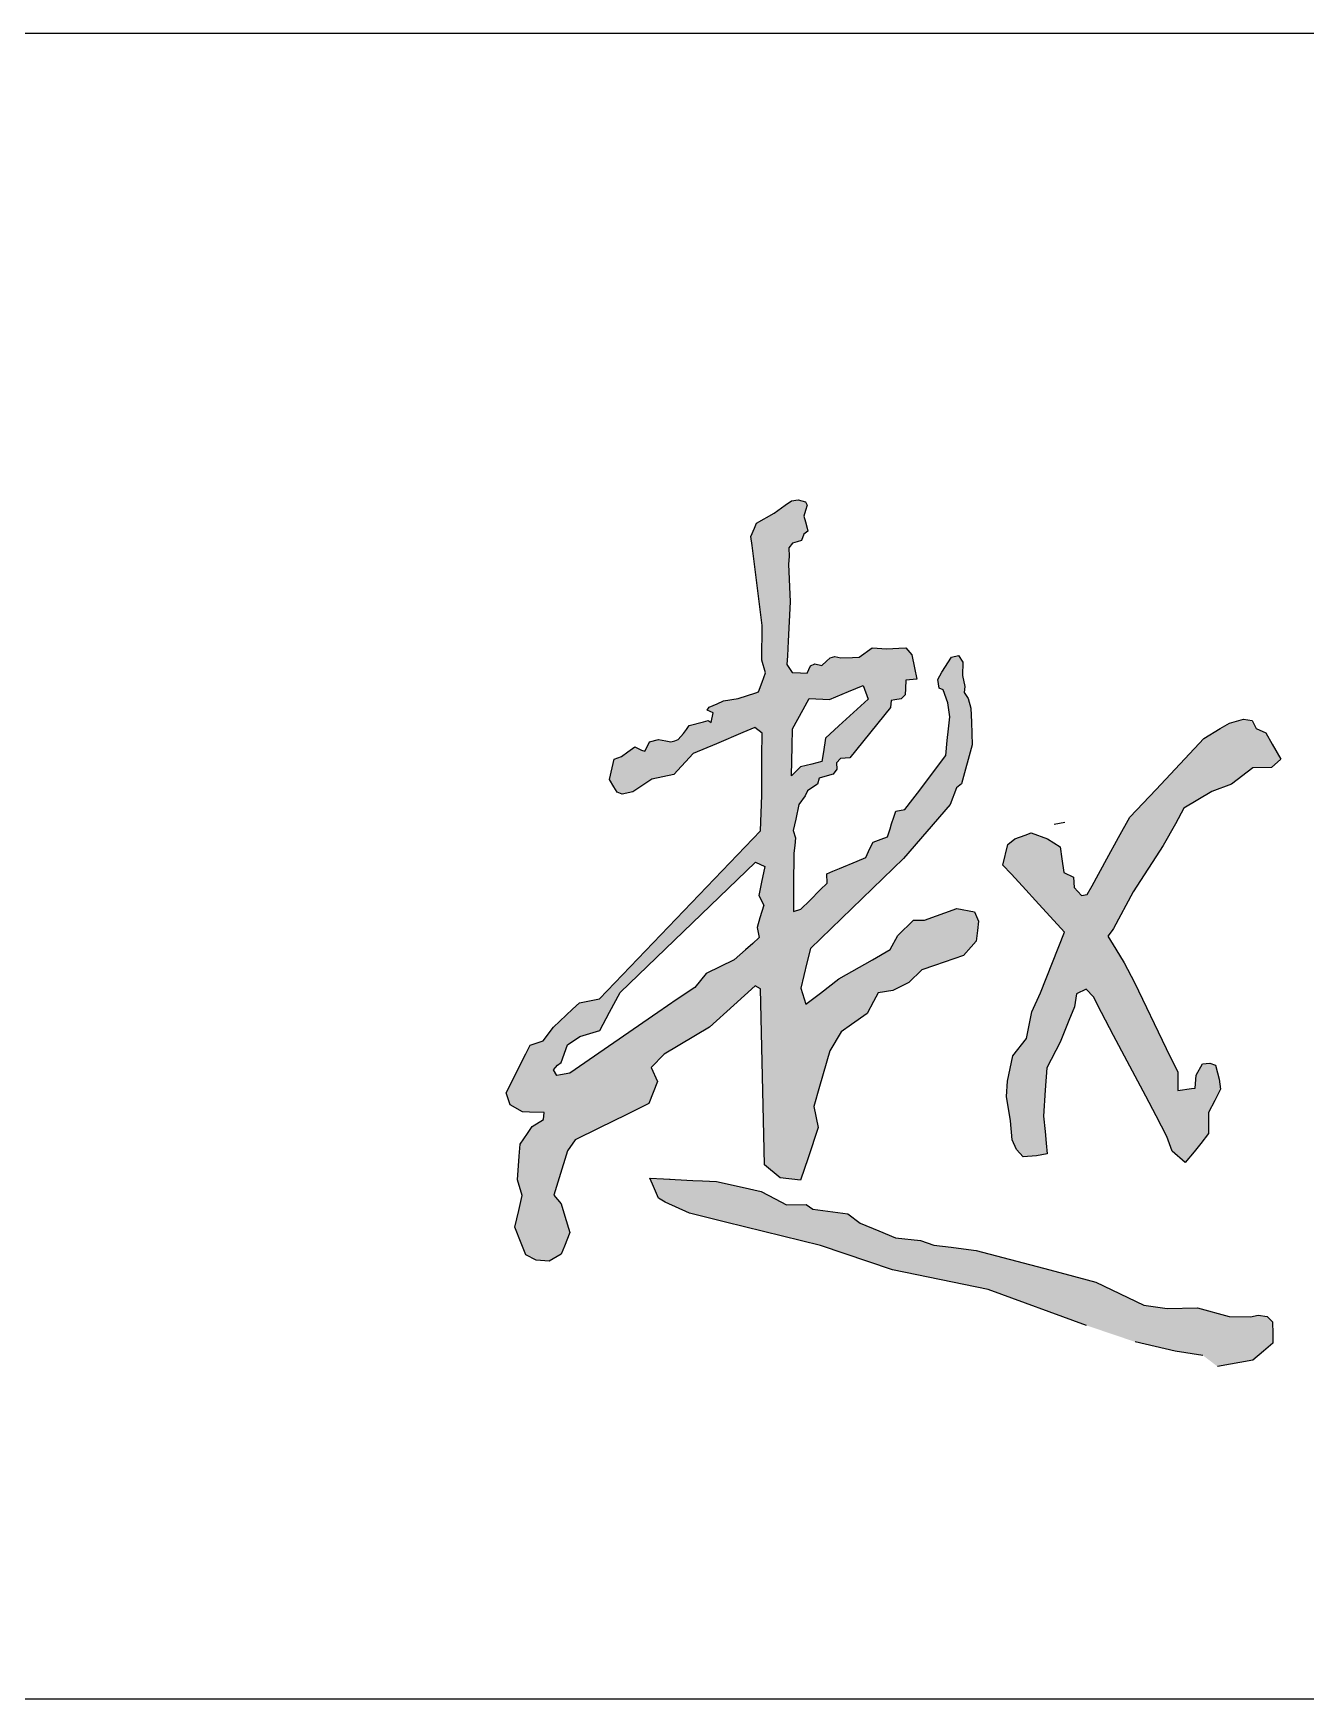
# Model space of a CAD drawing. Header units: inches. Extents: x -1293886 to -986005, y -15154 to 203628.
# Drawn here: x -1174938 to -1174327, y -2954 to -2154 of the extents above; entities that cross this region are included whole.
import ezdxf

# ---------------------------------------------------------------- set-up
doc = ezdxf.new("R2010")
doc.units = ezdxf.units.IN
doc.header["$LTSCALE"] = 100
doc.header["$MEASUREMENT"] = 0
doc.layers.get('0').update_dxf_attribs({"color": 252})
doc.layers.add('TK', color=142, linetype='Continuous')

# ---------------------------------------------------------------- blocks, each defined once
blk = doc.blocks.new('A$C05385F37')
at = {"layer": 'TK'}
for p, q in [((-8000, -29000), (-1000, -29000)), ((-8000, -29800), (-1000, -29800))]:
    blk.add_line(p, q, dxfattribs=at)

msp = doc.modelspace()

# ---------------------------------------------------------------- hatches: boundary and pattern name
h = msp.add_hatch(color=1)
h.dxf.hatch_style = 1
h.paths.add_polyline_path([(-1174180.61, -2750.84), (-1174180.86, -2746.28), (-1174176.14, -2742.82), (-1174170.59, -2742.12), (-1174168.65, -2743.37), (-1174168.79, -2749.19), (-1174168.95, -2756.1), (-1174167.68, -2763.47), (-1174166.52, -2770.19), (-1174167.26, -2776.78), (-1174167.95, -2782.88), (-1174170.18, -2785.37), (-1174171.56, -2780.11), (-1174174.61, -2775.95), (-1174177.55, -2771.94), (-1174178.5, -2765.41), (-1174179.68, -2757.24)], flags=16)
h.paths.add_polyline_path([(-1174217.76, -2723.11), (-1174220.75, -2719.81), (-1174214.45, -2711), (-1174208, -2705.66), (-1174202.65, -2704.09), (-1174199.03, -2709.9), (-1174196.83, -2719.02), (-1174199.82, -2722.33), (-1174206.43, -2725.16), (-1174212.88, -2726.41)], flags=16)
h.paths.add_polyline_path([(-1174113.4, -2615.32), (-1174109.36, -2607.53), (-1174101.32, -2596.05), (-1174097.42, -2582.97), (-1174089.38, -2573.1), (-1174081.34, -2551.3), (-1174074.02, -2531.43), (-1174074.91, -2523.3), (-1174076.02, -2513.2), (-1174076.98, -2504.46), (-1174072.61, -2497.37), (-1174065.95, -2493.23), (-1174055.62, -2495.07), (-1174050.57, -2499.2), (-1174047.12, -2505.17), (-1174049.19, -2514.12), (-1174053.55, -2518.02), (-1174052.4, -2524.91), (-1174056.08, -2535.23), (-1174059.17, -2543.92), (-1174062.51, -2554.05), (-1174098.75, -2631.29), (-1174107.01, -2633.61), (-1174110.28, -2632.19), (-1174113.82, -2630.66), (-1174114.53, -2625.67), (-1174114.97, -2622.63), (-1174115.39, -2619.72)])
h.paths.add_polyline_path([(-1174194.69, -2686.02), (-1174193.89, -2688.27), (-1174192.17, -2693.14), (-1174190.83, -2696.94), (-1174185.28, -2705.61), (-1174185.68, -2711.17), (-1174183.43, -2715.67), (-1174182.45, -2717.63), (-1174177.34, -2717.79), (-1174174.83, -2717.87), (-1174173.76, -2715.27), (-1174174.29, -2712.89), (-1174175.05, -2709.46), (-1174177.07, -2706.14), (-1174179.95, -2696.41), (-1174178.88, -2689.48), (-1174178.22, -2685.2), (-1174176.22, -2680.96), (-1174174.75, -2677.86), (-1174178.61, -2674.03), (-1174190.08, -2675.37), (-1174196.45, -2676.11), (-1174202.71, -2676.83), (-1174205.02, -2682.05), (-1174199.19, -2682.44), (-1174196.47, -2682.63)], flags=16)
h.paths.add_polyline_path([(-1174229.44, -2565.18), (-1174226.93, -2567.05), (-1174219.78, -2564.88), (-1174212.63, -2567.27), (-1174210.03, -2572.46), (-1174211.76, -2580.69), (-1174213.43, -2588.6), (-1174216.75, -2593.25), (-1174216.53, -2598.88), (-1174216.36, -2603.2), (-1174216.27, -2605.63), (-1174205.26, -2591.52), (-1174198.11, -2590.22), (-1174193.35, -2588.7), (-1174187.5, -2580.04), (-1174178.61, -2572.9), (-1174174.49, -2558.82), (-1174168.64, -2548.64), (-1174159.76, -2543.88), (-1174152.18, -2545.61), (-1174146.98, -2550.38), (-1174149.36, -2557.74), (-1174152.39, -2565.97), (-1174155.4, -2574.12), (-1174169.51, -2591.95), (-1174191.44, -2614.52), (-1174190.48, -2617.39), (-1174138.91, -2601.73), (-1174134.52, -2603.83), (-1174132.22, -2607.84), (-1174130.01, -2611.71), (-1174134.9, -2616.05), (-1174140.02, -2620.6), (-1174209.49, -2665.64), (-1174207.37, -2668.39), (-1174202.07, -2669.03), (-1174198.26, -2669.49), (-1174195.51, -2662.04), (-1174188.52, -2661.2), (-1174180.02, -2660.17), (-1174174.62, -2659.51), (-1174171.15, -2661.83), (-1174166.37, -2665.03), (-1174161.62, -2666.07), (-1174157.98, -2666.86), (-1174154.63, -2662.47), (-1174152.65, -2659.87), (-1174150.4, -2657.81), (-1174142.92, -2650.98), (-1174134.94, -2647.44), (-1174130.4, -2645.43), (-1174126.04, -2645.32), (-1174123.71, -2648.71), (-1174124.77, -2657.39), (-1174125.3, -2661.69), (-1174125.76, -2665.49), (-1174137.42, -2668.68), (-1174142.49, -2670.06), (-1174145.41, -2674.07), (-1174146.52, -2675.61), (-1174149.72, -2680.01), (-1174154.1, -2680.88), (-1174158.79, -2684.4), (-1174158.09, -2692.61), (-1174152.92, -2713.73), (-1174147.76, -2716.55), (-1174143.79, -2718.71), (-1174136.25, -2719.83), (-1174127.64, -2720.14), (-1174120.16, -2717.65), (-1174111.76, -2714.85), (-1174105.91, -2712.89), (-1174104.56, -2708.7), (-1174104.56, -2700.68), (-1174104.56, -2695.4), (-1174101.57, -2692.65), (-1174091.7, -2692.88), (-1174082.99, -2693.08), (-1174078.62, -2692.88), (-1174075.18, -2695.86), (-1174069.21, -2697.01), (-1174066.69, -2692.19), (-1174065.15, -2689.25), (-1174056.82, -2688.06), (-1174053.61, -2691.04), (-1174056.13, -2695.63), (-1174058.23, -2699.43), (-1174059.75, -2702.21), (-1174057.05, -2704.58), (-1174054.68, -2705.48), (-1174048.66, -2695.46), (-1174018.88, -2658.56), (-1174018.52, -2653.93), (-1174020.66, -2650.9), (-1174021.31, -2649.97), (-1174025.83, -2652.14), (-1174088.4, -2682.21), (-1174095.57, -2680.84), (-1174096.28, -2676.56), (-1174098.6, -2674.42), (-1174098.78, -2669.97), (-1174096.64, -2664.26), (-1174094.79, -2659.34), (-1174090.22, -2654.46), (-1174077.45, -2641.25), (-1174031.35, -2617), (-1174027.72, -2615.08), (-1174026.01, -2600.85), (-1174030.26, -2593.59), (-1174033.58, -2587.93), (-1174037.52, -2564.65), (-1174036.32, -2560.86), (-1174034.46, -2555.03), (-1174039.94, -2551.56), (-1174044.76, -2551.56), (-1174046.66, -2548.11), (-1174040.19, -2541.65), (-1174039.24, -2533.25), (-1174035.03, -2521.41), (-1174026.24, -2519.31), (-1174020.7, -2524.08), (-1174015.58, -2528.49), (-1174020.89, -2563.42), (-1174018.98, -2572.97), (-1174016.69, -2584.42), (-1174014.97, -2592.06), (-1174013.07, -2600.47), (-1174004.65, -2599.51), (-1173996.82, -2592.44), (-1173971.5, -2574.63), (-1173963.09, -2575.35), (-1173959.49, -2579.2), (-1173958.52, -2588.56), (-1173958.12, -2592.48), (-1173967.9, -2596.73), (-1173969.1, -2604.89), (-1174003.71, -2622.16), (-1174016.92, -2621.72), (-1174023, -2621.51), (-1174030.29, -2625.28), (-1174072.27, -2652.88), (-1174073.31, -2659.35), (-1174069.56, -2658.57), (-1174006.4, -2629.99), (-1174000.7, -2631.67), (-1173996.69, -2634.9), (-1173996.3, -2638.78), (-1173995.14, -2644.22), (-1173996.04, -2649.13), (-1174037.88, -2710.73), (-1174036.38, -2712.94), (-1174034.69, -2715.41), (-1173957.22, -2739.11), (-1173933.81, -2746.27), (-1173921.13, -2747.05), (-1173908.38, -2747.83), (-1173887.76, -2755.44), (-1173822.9, -2766.84), (-1173816.21, -2768.02), (-1173812.1, -2771.64), (-1173809.75, -2773.71), (-1173801.69, -2771.24), (-1173795.15, -2769.24), (-1173789.29, -2771.44), (-1173785.09, -2775.64), (-1173777.64, -2782.66), (-1173777.38, -2788.19), (-1173777.24, -2791.37), (-1173782.42, -2796.24), (-1173790.22, -2799.76), (-1173799.53, -2796.24), (-1173807.02, -2793.4), (-1173824.53, -2786.78), (-1173837.27, -2786.68), (-1173849.61, -2783.16), (-1173859.01, -2780.47), (-1173871.24, -2776.98), (-1173878.79, -2774.83), (-1173887.69, -2772.28), (-1173924.6, -2766.06), (-1173949.26, -2758.01), (-1174009.15, -2741.92), (-1174053.94, -2727.08), (-1174062.24, -2732.36), (-1174083.13, -2756.5), (-1174089.95, -2764.38), (-1174096.32, -2771.74), (-1174102.74, -2779.17), (-1174108.58, -2785.91), (-1174114.33, -2783.41), (-1174119.79, -2781.04), (-1174121.13, -2775.87), (-1174122.61, -2770.13), (-1174124.11, -2764.34), (-1174125.58, -2758.67), (-1174126.16, -2753.48), (-1174122.14, -2750.22), (-1174115.09, -2749.46), (-1174114.59, -2754.49), (-1174113.98, -2760.52), (-1174113.41, -2766.24), (-1174107.04, -2765.3), (-1174099.74, -2761.53), (-1174098.23, -2754.24), (-1174091.69, -2747.95), (-1174080.43, -2737.14), (-1174071.56, -2722.3), (-1174073.32, -2715.51), (-1174077.09, -2714.25), (-1174082.98, -2712.29), (-1174088.42, -2715.26), (-1174097.47, -2720.21), (-1174113.53, -2732.84), (-1174128.17, -2735.01), (-1174137.54, -2736.4), (-1174145.19, -2735.41), (-1174149.81, -2734.8), (-1174152.48, -2734.46), (-1174152.5, -2740.55), (-1174152.54, -2751.23), (-1174153.3, -2797.08), (-1174154.03, -2805.39), (-1174159.04, -2808.57), (-1174163.32, -2812.11), (-1174172.86, -2813.46), (-1174181.29, -2792.52), (-1174183.75, -2778.85), (-1174188.2, -2764.56), (-1174192.51, -2755.81), (-1174201.89, -2758.88), (-1174211.88, -2764.41), (-1174248.79, -2789.16), (-1174256.57, -2790.62), (-1174267.74, -2792.71), (-1174273.85, -2793.86), (-1174273.35, -2785.27), (-1174273.83, -2772.88), (-1174268.97, -2764.62), (-1174259, -2764.37), (-1174254.39, -2764.26), (-1174252.92, -2769.72), (-1174248.06, -2771.42), (-1174241.49, -2765.59), (-1174195.29, -2737.4), (-1174196.27, -2734), (-1174202.34, -2735.46), (-1174227.88, -2744.45), (-1174235.66, -2742.5), (-1174240.03, -2737.89), (-1174242.29, -2735.51), (-1174242.47, -2731.08), (-1174239.55, -2727.92), (-1174238.48, -2712.6), (-1174234.27, -2710.2), (-1174229.77, -2706.44), (-1174225.71, -2700.89), (-1174223.3, -2691.58), (-1174205.02, -2682.05), (-1174214.6, -2682.56), (-1174226.95, -2683.22), (-1174229.4, -2683.35), (-1174234.85, -2688.68), (-1174246.32, -2699.9), (-1174254.58, -2701.74), (-1174266.57, -2712.92), (-1174287.63, -2725.97), (-1174290.78, -2727.93), (-1174293.49, -2721.98), (-1174297.77, -2712.57), (-1174292.42, -2707.86), (-1174290.38, -2706.06), (-1174280.16, -2702.53), (-1174175.15, -2629.02), (-1174285.21, -2669.92), (-1174291.08, -2667.11), (-1174293.2, -2661.94), (-1174292.02, -2657.24), (-1174288.03, -2653.96), (-1174282.55, -2649.45), (-1174266.88, -2641.98), (-1174224.58, -2624.84), (-1174223.41, -2621.08), (-1174229.28, -2621.55), (-1174232.53, -2621.81), (-1174235.94, -2614.4), (-1174240.71, -2604.01), (-1174239.66, -2587.47), (-1174238.97, -2576.71), (-1174238.5, -2569.28), (-1174237.33, -2565.18)])
h.paths.add_polyline_path([(-1174274.87, -2534.86), (-1174267.8, -2528.15), (-1174248.21, -2520.01), (-1174229.9, -2517.22), (-1174215.79, -2513.13), (-1174184.62, -2513.15), (-1174163, -2509.59), (-1174151.62, -2507.72), (-1174139.35, -2513.15), (-1174138.84, -2519.5), (-1174141.63, -2526.88), (-1174143.98, -2533.06), (-1174165.54, -2534.5), (-1174177.29, -2535.29), (-1174189.71, -2532.72), (-1174201.66, -2534.5), (-1174216.8, -2536.76), (-1174234.07, -2542.87), (-1174256.35, -2545.43), (-1174268.82, -2544.16), (-1174272.12, -2539.08)])
h.paths.add_polyline_path([(-1174176.48, -2427.9), (-1174173.33, -2422.6), (-1174173.28, -2422.6), (-1174157.36, -2421.46), (-1174143.43, -2444.53), (-1174142.84, -2458.61), (-1174142.63, -2463.45), (-1174144.3, -2465.36), (-1174145.33, -2470.34), (-1174147.39, -2477.96), (-1174152.81, -2482.07), (-1174158.98, -2491.01), (-1174174.97, -2502.01), (-1174189.05, -2506.26), (-1174215.79, -2513.13), (-1174222.02, -2512.12), (-1174223.47, -2508.35), (-1174218.98, -2507.62), (-1174211.71, -2506.45), (-1174203.17, -2499.94), (-1174197.99, -2495.99), (-1174186.78, -2491.97), (-1174180.11, -2486.32), (-1174172.27, -2477.33), (-1174166.06, -2470.2), (-1174165.02, -2457.47), (-1174166.76, -2453.27), (-1174173.43, -2447.76), (-1174178.02, -2443.97), (-1174180.25, -2437.76), (-1174179.24, -2432.54)])
h.paths.add_polyline_path([(-1174641.77, -2703.55), (-1174635.16, -2703.91), (-1174621.12, -2704.59), (-1174616.56, -2704.81), (-1174609.71, -2705.15), (-1174597.46, -2707.91), (-1174588.33, -2709.97), (-1174581.65, -2713.45), (-1174576.14, -2716.33), (-1174566.67, -2716.17), (-1174563.48, -2718.4), (-1174546.73, -2720.64), (-1174540.78, -2725.06), (-1174531.75, -2728.85), (-1174523.84, -2732.17), (-1174511.88, -2733.42), (-1174505.34, -2735.64), (-1174497.1, -2736.69), (-1174491.18, -2737.44), (-1174485.14, -2738.2), (-1174452.73, -2746.81), (-1174442.47, -2749.54), (-1174427.62, -2753.49), (-1174404.52, -2764.54), (-1174393.27, -2766.07), (-1174378.83, -2765.81), (-1174363.62, -2770.03), (-1174353.39, -2770.16), (-1174349.68, -2769.39), (-1174345.34, -2770.03), (-1174342.78, -2772.46), (-1174342.65, -2778.33), (-1174342.56, -2782.78), (-1174347.13, -2786.64), (-1174352.25, -2790.96), (-1174369.24, -2793.92), (-1174376.14, -2788.68), (-1174389.44, -2786.64), (-1174408.74, -2782.16), (-1174432.13, -2774.24), (-1174479.34, -2756.96), (-1174525.21, -2747.56), (-1174559.84, -2735.87), (-1174605.48, -2724.64), (-1174622.67, -2720.41), (-1174634.45, -2715.11), (-1174637.59, -2713.18), (-1174640.52, -2706.44)])
h.paths.add_polyline_path([(-1174461.55, -2538.72), (-1174458.64, -2537.67), (-1174450.79, -2540.56), (-1174444.8, -2544.41), (-1174443.95, -2550.19), (-1174442.98, -2556.69), (-1174438.38, -2558.96), (-1174437.95, -2563.88), (-1174434.53, -2567.72), (-1174431.75, -2567.3), (-1174429.39, -2563.02), (-1174422.3, -2550.13), (-1174416.68, -2539.93), (-1174411.31, -2530.16), (-1174398.58, -2516.83), (-1174375.8, -2492.34), (-1174367.87, -2487.58), (-1174363.37, -2484.89), (-1174356.63, -2482.96), (-1174352.53, -2483.75), (-1174350.54, -2487.58), (-1174345.91, -2489.56), (-1174342.87, -2494.98), (-1174338.83, -2502.19), (-1174343.27, -2506.22), (-1174352.26, -2506.35), (-1174362.44, -2514.28), (-1174371.83, -2517.71), (-1174385.38, -2525.79), (-1174389.3, -2533.24), (-1174395.23, -2543.78), (-1174409.62, -2565.93), (-1174419.11, -2583.67), (-1174419.77, -2584.51), (-1174421.89, -2587.22), (-1174418.03, -2593.45), (-1174413.94, -2600.04), (-1174409.04, -2609.53), (-1174393.74, -2641.17), (-1174388.17, -2652.68), (-1174388.29, -2661.36), (-1174381.71, -2660.5), (-1174379.82, -2660.25), (-1174379.36, -2654.11), (-1174376.38, -2648.65), (-1174372.9, -2648.28), (-1174370.11, -2649.21), (-1174369.18, -2652.93), (-1174368.4, -2656.04), (-1174367.68, -2660.76), (-1174370.48, -2666.22), (-1174373.42, -2671.95), (-1174373.56, -2682.04), (-1174377.2, -2686.94), (-1174380.42, -2690.86), (-1174384.7, -2696.06), (-1174390.93, -2690.58), (-1174393.45, -2683.44), (-1174398.63, -2673.64), (-1174403.65, -2664.16), (-1174412.52, -2647.38), (-1174419.08, -2634.99), (-1174424.9, -2623.97), (-1174428.75, -2616.39), (-1174432.25, -2612.75), (-1174436.87, -2614.99), (-1174437.85, -2621.15), (-1174440.51, -2627.73), (-1174444.75, -2638.21), (-1174451.16, -2650.54), (-1174451.86, -2661.32), (-1174452.7, -2673.78), (-1174452, -2681.06), (-1174451.45, -2686.75), (-1174450.96, -2691.82), (-1174456.06, -2692.81), (-1174462.5, -2693.23), (-1174465.72, -2689.74), (-1174467.82, -2685.12), (-1174468.66, -2676.02), (-1174470.48, -2664.26), (-1174470.06, -2656.98), (-1174467.4, -2644.8), (-1174460.82, -2636.41), (-1174458.3, -2623.67), (-1174454.24, -2614.43), (-1174442.58, -2585.31), (-1174449.5, -2577.81), (-1174454.93, -2571.91), (-1174462.87, -2563.29), (-1174468.32, -2557.39), (-1174472.28, -2553.09), (-1174469.85, -2543.26), (-1174466.49, -2540.49)])
h.paths.add_polyline_path([(-1174686.12, -2649.26), (-1174684.4, -2647.91), (-1174681.34, -2639.54), (-1174675.41, -2635.45), (-1174665.81, -2632.6), (-1174661.11, -2623.81), (-1174656.01, -2614.3), (-1174590.98, -2551.78), (-1174586.61, -2553.84), (-1174588.15, -2561.29), (-1174589.48, -2567.74), (-1174587.12, -2572.33), (-1174588.92, -2578.5), (-1174590.27, -2583.13), (-1174589.24, -2587.95), (-1174592.4, -2590.72), (-1174595.86, -2593.77), (-1174601.35, -2598.6), (-1174614.75, -2605.24), (-1174620.22, -2611.86), (-1174628.6, -2617.52), (-1174638, -2623.87), (-1174680.14, -2653.1), (-1174684.74, -2653.87), (-1174686.44, -2654.15), (-1174688.12, -2651.41)], flags=16)
h.paths.add_polyline_path([(-1174569.43, -2505.9), (-1174573.76, -2510.2), (-1174573.46, -2496.05), (-1174573.29, -2487.74), (-1174568.16, -2478.37), (-1174565.28, -2473.13), (-1174555.48, -2473.66), (-1174546.33, -2469.82), (-1174539.29, -2466.87), (-1174536.9, -2473.36), (-1174543.97, -2479.84), (-1174550.97, -2486.26), (-1174557.42, -2492.16), (-1174558.42, -2498.71), (-1174559.15, -2503.42), (-1174564.03, -2504.6)], flags=16)
h.paths.add_polyline_path([(-1174591.51, -2391.32), (-1174590.5, -2388.89), (-1174582.16, -2384.12), (-1174576.84, -2380.31), (-1174573.8, -2378.13), (-1174570.57, -2377.64), (-1174567.08, -2378.66), (-1174566.26, -2380.31), (-1174566.98, -2382.77), (-1174567.8, -2385.57), (-1174567.08, -2388.31), (-1174566.29, -2391.35), (-1174565.95, -2392.67), (-1174567.9, -2394.16), (-1174568.93, -2397.24), (-1174571.09, -2397.85), (-1174573.27, -2398.47), (-1174574.99, -2400.72), (-1174574.89, -2404.83), (-1174575.19, -2408.62), (-1174574.4, -2426.61), (-1174575.37, -2445.56), (-1174575.73, -2452.59), (-1174575.94, -2456.84), (-1174574.46, -2459.13), (-1174573.51, -2460.6), (-1174569.48, -2460.75), (-1174566.16, -2460.88), (-1174564.69, -2457.41), (-1174562.52, -2456.5), (-1174559.26, -2457.32), (-1174556.99, -2455.24), (-1174555.26, -2453.64), (-1174552.92, -2452.98), (-1174550.12, -2453.61), (-1174544.5, -2453.34), (-1174541.3, -2453.18), (-1174535.09, -2448.81), (-1174528.03, -2449.18), (-1174522.24, -2448.9), (-1174518.88, -2448.75), (-1174516.04, -2452.09), (-1174514.75, -2458.38), (-1174513.63, -2463.85), (-1174518.77, -2464.22), (-1174518.98, -2468.3), (-1174519.14, -2471.38), (-1174521.16, -2473.22), (-1174524.12, -2473.71), (-1174525.87, -2474), (-1174526.23, -2477.43), (-1174545.74, -2501.58), (-1174550.25, -2501.88), (-1174552.16, -2504.04), (-1174551.98, -2506.98), (-1174553.8, -2509.4), (-1174558.9, -2510.95), (-1174560.43, -2511.42), (-1174561.32, -2514.32), (-1174564.52, -2516.4), (-1174566.15, -2517.45), (-1174567.2, -2519.85), (-1174570.16, -2524.05), (-1174571.74, -2530.99), (-1174573, -2536.52), (-1174571.86, -2540.01), (-1174572.23, -2543.67), (-1174572.6, -2547.35), (-1174572.75, -2562.87), (-1174572.83, -2571.92), (-1174572.87, -2575.44), (-1174569.22, -2574.36), (-1174564.92, -2570.07), (-1174559.94, -2565.09), (-1174556.64, -2561.8), (-1174556.8, -2557.35), (-1174553.88, -2556.12), (-1174550.65, -2554.76), (-1174542.17, -2551.2), (-1174538.13, -2549.5), (-1174536.09, -2545.24), (-1174534.56, -2542.04), (-1174530.72, -2540.64), (-1174527.65, -2539.52), (-1174526.43, -2535.74), (-1174525.66, -2533.34), (-1174524.63, -2530.15), (-1174523.67, -2527.17), (-1174519.37, -2526.39), (-1174515.54, -2521.49), (-1174512.14, -2517.13), (-1174504.18, -2506.49), (-1174499.7, -2500.48), (-1174498.92, -2493.29), (-1174498.31, -2487.61), (-1174497.68, -2481.86), (-1174498.67, -2475.18), (-1174500.91, -2468.92), (-1174502.89, -2468.09), (-1174503.55, -2463.96), (-1174501.49, -2460.42), (-1174496.86, -2453.23), (-1174493.56, -2452.41), (-1174491.49, -2455.71), (-1174491.66, -2462.07), (-1174490.5, -2467.27), (-1174490.83, -2470.16), (-1174488.93, -2473.13), (-1174487.61, -2477.75), (-1174487.36, -2484.52), (-1174486.97, -2495.33), (-1174492.07, -2514.1), (-1174494.51, -2515.96), (-1174497.54, -2523.99), (-1174519.92, -2549.93), (-1174564.7, -2593.26), (-1174566.34, -2600.06), (-1174569.29, -2612.28), (-1174566.81, -2619.97), (-1174559.77, -2614.58), (-1174550.96, -2607.83), (-1174534.93, -2598.65), (-1174526.3, -2593.71), (-1174522.74, -2586.94), (-1174515.2, -2579.55), (-1174509.9, -2579.66), (-1174494.35, -2574.02), (-1174485.94, -2575.63), (-1174483.87, -2580.12), (-1174484.44, -2584.5), (-1174485.13, -2589.72), (-1174487.44, -2592.32), (-1174491.23, -2596.61), (-1174505.15, -2601.36), (-1174511.14, -2603.4), (-1174517.4, -2609.52), (-1174525.17, -2613.4), (-1174532.11, -2614.42), (-1174534.36, -2618.71), (-1174537.36, -2624.43), (-1174544.99, -2629.74), (-1174549.97, -2633.2), (-1174555.4, -2642.4), (-1174560.25, -2659.52), (-1174562.96, -2669.12), (-1174560.9, -2679.12), (-1174565.8, -2693.82), (-1174569.36, -2704.5), (-1174579.2, -2703.29), (-1174586.72, -2697.09), (-1174587.05, -2682.72), (-1174588.64, -2612.51), (-1174591.13, -2611.12), (-1174601.41, -2620.43), (-1174613.14, -2631.05), (-1174634.98, -2644.02), (-1174641.08, -2650.3), (-1174638.13, -2657.1), (-1174642.21, -2667.73), (-1174652.86, -2672.94), (-1174666.34, -2679.53), (-1174677.61, -2685.05), (-1174681.4, -2690.37), (-1174685.37, -2703.39), (-1174687.89, -2711.67), (-1174684.38, -2715.82), (-1174682.61, -2721.74), (-1174680.24, -2729.63), (-1174682.8, -2736.14), (-1174684.35, -2740.07), (-1174690.11, -2743.44), (-1174696.43, -2742.85), (-1174701.36, -2740.29), (-1174703.53, -2734.76), (-1174706.58, -2727.02), (-1174704.72, -2718.98), (-1174703.07, -2711.88), (-1174705.31, -2704.38), (-1174704.52, -2692.94), (-1174704.12, -2687.14), (-1174700.57, -2682.09), (-1174698.24, -2678.77), (-1174692.87, -2675.38), (-1174692.48, -2672.03), (-1174699.58, -2671.83), (-1174702.99, -2671.73), (-1174708.86, -2668.28), (-1174710.84, -2662.56), (-1174701.36, -2643.81), (-1174699.21, -2639.56), (-1174693.07, -2637.5), (-1174688.13, -2630.99), (-1174678.86, -2622.31), (-1174675.56, -2619.22), (-1174669.97, -2618.17), (-1174665.96, -2617.41), (-1174588.61, -2536.71), (-1174587.99, -2519.55), (-1174587.94, -2500.9), (-1174587.91, -2489.79), (-1174591.33, -2487.02), (-1174597.2, -2489.49), (-1174609.85, -2494.81), (-1174621.02, -2499.51), (-1174630.23, -2509.54), (-1174640.76, -2511.87), (-1174644.17, -2514.1), (-1174650.03, -2517.95), (-1174655.12, -2518.99), (-1174657.56, -2518.03), (-1174659.05, -2515.59), (-1174661.24, -2511.99), (-1174659.9, -2506.45), (-1174658.88, -2502.2), (-1174655.33, -2501.03), (-1174652.35, -2498.8), (-1174648.97, -2496.26), (-1174645.76, -2497.95), (-1174644.17, -2498.37), (-1174643.1, -2496.25), (-1174641.91, -2493.87), (-1174637.68, -2492.85), (-1174634.17, -2493.49), (-1174631.68, -2493.94), (-1174629.81, -2493.49), (-1174628.11, -2492.74), (-1174625.67, -2489.98), (-1174624.18, -2487.96), (-1174622.83, -2486.14), (-1174615.99, -2484.24), (-1174613.74, -2483.62), (-1174612.27, -2484.67), (-1174611.31, -2479.99), (-1174614.18, -2478.72), (-1174613.33, -2477.34), (-1174609.51, -2475.64), (-1174606.4, -2474.26), (-1174599.3, -2473.09), (-1174590.9, -2470.32), (-1174589.56, -2469.88), (-1174587.9, -2465.32), (-1174586.23, -2460.7), (-1174588.07, -2454.73), (-1174587.9, -2438.09), (-1174592.7, -2399.62), (-1174593.25, -2395.22)])
edge = h.paths.add_edge_path(flags=17)
edge.add_line((-1174635.16, -2703.91), (-1174631.97, -2704.06))

# ---------------------------------------------------------------- linework, layer by layer
at = {"color": 1}
for p, q in [((-1174582.16, -2384.12), (-1174576.84, -2380.31)), ((-1174576.84, -2380.31), (-1174573.8, -2378.13)), ((-1174573.8, -2378.13), (-1174570.57, -2377.64)), ((-1174570.57, -2377.64), (-1174567.08, -2378.66)), ((-1174566.98, -2382.77), (-1174567.8, -2385.57)), ((-1174567.08, -2378.66), (-1174566.26, -2380.31)), ((-1174566.26, -2380.31), (-1174566.98, -2382.77)), ((-1174593.25, -2395.22), (-1174591.51, -2391.32)), ((-1174591.51, -2391.32), (-1174590.5, -2388.89)), ((-1174590.5, -2388.89), (-1174582.16, -2384.12)), ((-1174567.8, -2385.57), (-1174567.08, -2388.31)), ((-1174567.08, -2388.31), (-1174566.29, -2391.35)), ((-1174566.29, -2391.35), (-1174565.95, -2392.67)), ((-1174592.7, -2399.62), (-1174593.25, -2395.22)), ((-1174587.9, -2438.09), (-1174592.7, -2399.62)), ((-1174573.27, -2398.47), (-1174574.99, -2400.72)), ((-1174571.09, -2397.85), (-1174573.27, -2398.47)), ((-1174568.93, -2397.24), (-1174571.09, -2397.85)), ((-1174567.9, -2394.16), (-1174568.93, -2397.24)), ((-1174565.95, -2392.67), (-1174567.9, -2394.16)), ((-1174574.89, -2404.83), (-1174575.19, -2408.62)), ((-1174574.99, -2400.72), (-1174574.89, -2404.83)), ((-1174575.19, -2408.62), (-1174574.4, -2426.61)), ((-1174574.4, -2426.61), (-1174575.37, -2445.56)), ((-1174588.07, -2454.73), (-1174587.9, -2438.09)), ((-1174575.37, -2445.56), (-1174575.73, -2452.59)), ((-1174586.23, -2460.7), (-1174588.07, -2454.73)), ((-1174575.73, -2452.59), (-1174575.94, -2456.84)), ((-1174559.26, -2457.32), (-1174556.99, -2455.24)), ((-1174556.99, -2455.24), (-1174555.26, -2453.64)), ((-1174555.26, -2453.64), (-1174552.92, -2452.98)), ((-1174552.92, -2452.98), (-1174550.12, -2453.61)), ((-1174550.12, -2453.61), (-1174544.5, -2453.34)), ((-1174544.5, -2453.34), (-1174541.3, -2453.18)), ((-1174541.3, -2453.18), (-1174535.09, -2448.81)), ((-1174535.09, -2448.81), (-1174528.03, -2449.18)), ((-1174528.03, -2449.18), (-1174522.24, -2448.9)), ((-1174522.24, -2448.9), (-1174518.88, -2448.75)), ((-1174518.88, -2448.75), (-1174516.04, -2452.09)), ((-1174516.04, -2452.09), (-1174514.75, -2458.38)), ((-1174501.49, -2460.42), (-1174496.86, -2453.23)), ((-1174496.86, -2453.23), (-1174493.56, -2452.41)), ((-1174493.56, -2452.41), (-1174491.49, -2455.71)), ((-1174491.49, -2455.71), (-1174491.66, -2462.07)), ((-1174587.9, -2465.32), (-1174586.23, -2460.7)), ((-1174575.94, -2456.84), (-1174574.46, -2459.13)), ((-1174574.46, -2459.13), (-1174573.51, -2460.6)), ((-1174573.51, -2460.6), (-1174569.48, -2460.75)), ((-1174569.48, -2460.75), (-1174566.16, -2460.88)), ((-1174566.16, -2460.88), (-1174564.69, -2457.41)), ((-1174564.69, -2457.41), (-1174562.52, -2456.5)), ((-1174562.52, -2456.5), (-1174559.26, -2457.32)), ((-1174513.63, -2463.85), (-1174518.77, -2464.22)), ((-1174514.75, -2458.38), (-1174513.63, -2463.85)), ((-1174503.55, -2463.96), (-1174501.49, -2460.42)), ((-1174502.89, -2468.09), (-1174503.55, -2463.96)), ((-1174491.66, -2462.07), (-1174490.5, -2467.27)), ((-1174599.3, -2473.09), (-1174590.9, -2470.32)), ((-1174590.9, -2470.32), (-1174589.56, -2469.88)), ((-1174589.56, -2469.88), (-1174587.9, -2465.32)), ((-1174555.48, -2473.66), (-1174546.33, -2469.82)), ((-1174546.33, -2469.82), (-1174539.29, -2466.87)), ((-1174539.29, -2466.87), (-1174536.9, -2473.36)), ((-1174519.14, -2471.38), (-1174521.16, -2473.22)), ((-1174518.98, -2468.3), (-1174519.14, -2471.38)), ((-1174518.77, -2464.22), (-1174518.98, -2468.3)), ((-1174500.91, -2468.92), (-1174502.89, -2468.09)), ((-1174498.67, -2475.18), (-1174500.91, -2468.92)), ((-1174490.5, -2467.27), (-1174490.83, -2470.16)), ((-1174490.83, -2470.16), (-1174488.93, -2473.13)), ((-1174614.18, -2478.72), (-1174613.33, -2477.34)), ((-1174611.31, -2479.99), (-1174614.18, -2478.72)), ((-1174613.33, -2477.34), (-1174609.51, -2475.64)), ((-1174612.27, -2484.67), (-1174611.31, -2479.99)), ((-1174609.51, -2475.64), (-1174606.4, -2474.26)), ((-1174606.4, -2474.26), (-1174599.3, -2473.09)), ((-1174573.29, -2487.74), (-1174568.16, -2478.37)), ((-1174568.16, -2478.37), (-1174565.28, -2473.13)), ((-1174565.28, -2473.13), (-1174555.48, -2473.66)), ((-1174543.97, -2479.84), (-1174550.97, -2486.26)), ((-1174526.23, -2477.43), (-1174545.74, -2501.58)), ((-1174536.9, -2473.36), (-1174543.97, -2479.84)), ((-1174525.87, -2474), (-1174526.23, -2477.43)), ((-1174524.12, -2473.71), (-1174525.87, -2474)), ((-1174521.16, -2473.22), (-1174524.12, -2473.71)), ((-1174497.68, -2481.86), (-1174498.67, -2475.18)), ((-1174488.93, -2473.13), (-1174487.61, -2477.75)), ((-1174487.61, -2477.75), (-1174487.36, -2484.52)), ((-1174625.67, -2489.98), (-1174624.18, -2487.96)), ((-1174624.18, -2487.96), (-1174622.83, -2486.14)), ((-1174622.83, -2486.14), (-1174615.99, -2484.24)), ((-1174615.99, -2484.24), (-1174613.74, -2483.62)), ((-1174613.74, -2483.62), (-1174612.27, -2484.67)), ((-1174612.27, -2484.67), (-1174612.27, -2484.67)), ((-1174591.33, -2487.02), (-1174597.2, -2489.49)), ((-1174587.91, -2489.79), (-1174591.33, -2487.02)), ((-1174573.46, -2496.05), (-1174573.29, -2487.74)), ((-1174550.97, -2486.26), (-1174557.42, -2492.16)), ((-1174498.92, -2493.29), (-1174498.31, -2487.61)), ((-1174498.31, -2487.61), (-1174497.68, -2481.86)), ((-1174487.36, -2484.52), (-1174486.97, -2495.33)), ((-1174375.8, -2492.34), (-1174367.87, -2487.58)), ((-1174367.87, -2487.58), (-1174363.37, -2484.89)), ((-1174363.37, -2484.89), (-1174356.63, -2482.96)), ((-1174356.63, -2482.96), (-1174352.53, -2483.75)), ((-1174352.53, -2483.75), (-1174350.54, -2487.58)), ((-1174350.54, -2487.58), (-1174345.91, -2489.56)), ((-1174643.1, -2496.25), (-1174641.91, -2493.87)), ((-1174641.91, -2493.87), (-1174637.68, -2492.85)), ((-1174637.68, -2492.85), (-1174634.17, -2493.49)), ((-1174634.17, -2493.49), (-1174631.68, -2493.94)), ((-1174631.68, -2493.94), (-1174629.81, -2493.49)), ((-1174629.81, -2493.49), (-1174628.11, -2492.74)), ((-1174628.11, -2492.74), (-1174625.67, -2489.98)), ((-1174628.11, -2492.74), (-1174628.11, -2492.74)), ((-1174609.85, -2494.81), (-1174621.02, -2499.51)), ((-1174597.2, -2489.49), (-1174609.85, -2494.81)), ((-1174587.94, -2500.9), (-1174587.91, -2489.79)), ((-1174557.42, -2492.16), (-1174558.42, -2498.71)), ((-1174499.7, -2500.48), (-1174498.92, -2493.29)), ((-1174486.97, -2495.33), (-1174492.07, -2514.1)), ((-1174398.58, -2516.83), (-1174375.8, -2492.34)), ((-1174345.91, -2489.56), (-1174342.87, -2494.98)), ((-1174342.87, -2494.98), (-1174338.83, -2502.19)), ((-1174659.9, -2506.45), (-1174658.88, -2502.2)), ((-1174658.88, -2502.2), (-1174655.33, -2501.03)), ((-1174655.33, -2501.03), (-1174652.35, -2498.8)), ((-1174652.35, -2498.8), (-1174648.97, -2496.26)), ((-1174648.97, -2496.26), (-1174645.76, -2497.95)), ((-1174645.76, -2497.95), (-1174644.17, -2498.37)), ((-1174644.17, -2498.37), (-1174643.1, -2496.25)), ((-1174621.02, -2499.51), (-1174630.23, -2509.54)), ((-1174587.99, -2519.55), (-1174587.94, -2500.9)), ((-1174573.76, -2510.2), (-1174573.46, -2496.05)), ((-1174559.15, -2503.42), (-1174564.03, -2504.6)), ((-1174558.42, -2498.71), (-1174559.15, -2503.42)), ((-1174550.25, -2501.88), (-1174552.16, -2504.04)), ((-1174545.74, -2501.58), (-1174550.25, -2501.88)), ((-1174504.18, -2506.49), (-1174499.7, -2500.48)), ((-1174338.83, -2502.19), (-1174343.27, -2506.22)), ((-1174661.24, -2511.99), (-1174659.9, -2506.45)), ((-1174659.05, -2515.59), (-1174661.24, -2511.99)), ((-1174640.76, -2511.87), (-1174644.17, -2514.1)), ((-1174630.23, -2509.54), (-1174640.76, -2511.87)), ((-1174569.43, -2505.9), (-1174573.76, -2510.2)), ((-1174564.03, -2504.6), (-1174569.43, -2505.9)), ((-1174560.43, -2511.42), (-1174561.32, -2514.32)), ((-1174558.9, -2510.95), (-1174560.43, -2511.42)), ((-1174553.8, -2509.4), (-1174558.9, -2510.95)), ((-1174551.98, -2506.98), (-1174553.8, -2509.4)), ((-1174552.16, -2504.04), (-1174551.98, -2506.98)), ((-1174512.14, -2517.13), (-1174504.18, -2506.49)), ((-1174352.26, -2506.35), (-1174362.44, -2514.28)), ((-1174343.27, -2506.22), (-1174352.26, -2506.35)), ((-1174657.56, -2518.03), (-1174659.05, -2515.59)), ((-1174655.12, -2518.99), (-1174657.56, -2518.03)), ((-1174650.03, -2517.95), (-1174655.12, -2518.99)), ((-1174644.17, -2514.1), (-1174650.03, -2517.95)), ((-1174588.61, -2536.71), (-1174587.99, -2519.55)), ((-1174567.2, -2519.85), (-1174570.16, -2524.05)), ((-1174566.15, -2517.45), (-1174567.2, -2519.85)), ((-1174564.52, -2516.4), (-1174566.15, -2517.45)), ((-1174561.32, -2514.32), (-1174564.52, -2516.4)), ((-1174515.54, -2521.49), (-1174512.14, -2517.13)), ((-1174494.51, -2515.96), (-1174497.54, -2523.99)), ((-1174492.07, -2514.1), (-1174494.51, -2515.96)), ((-1174411.31, -2530.16), (-1174398.58, -2516.83)), ((-1174371.83, -2517.71), (-1174385.38, -2525.79)), ((-1174362.44, -2514.28), (-1174371.83, -2517.71)), ((-1174570.16, -2524.05), (-1174571.74, -2530.99)), ((-1174524.63, -2530.15), (-1174523.67, -2527.17)), ((-1174523.67, -2527.17), (-1174519.37, -2526.39)), ((-1174497.54, -2523.99), (-1174519.92, -2549.93)), ((-1174519.37, -2526.39), (-1174515.54, -2521.49)), ((-1174385.38, -2525.79), (-1174389.3, -2533.24)), ((-1174571.74, -2530.99), (-1174573, -2536.52)), ((-1174527.65, -2539.52), (-1174526.43, -2535.74)), ((-1174526.43, -2535.74), (-1174525.66, -2533.34)), ((-1174525.66, -2533.34), (-1174524.63, -2530.15)), ((-1174442.53, -2532.72), (-1174447.63, -2533.71)), ((-1174416.68, -2539.93), (-1174411.31, -2530.16)), ((-1174389.3, -2533.24), (-1174395.23, -2543.78)), ((-1174665.96, -2617.41), (-1174588.61, -2536.71)), ((-1174573, -2536.52), (-1174571.86, -2540.01)), ((-1174572.23, -2543.67), (-1174572.6, -2547.35)), ((-1174571.86, -2540.01), (-1174572.23, -2543.67)), ((-1174536.09, -2545.24), (-1174534.56, -2542.04)), ((-1174534.56, -2542.04), (-1174530.72, -2540.64)), ((-1174530.72, -2540.64), (-1174527.65, -2539.52)), ((-1174472.28, -2553.09), (-1174469.85, -2543.26)), ((-1174469.85, -2543.26), (-1174466.49, -2540.49)), ((-1174466.49, -2540.49), (-1174461.55, -2538.72)), ((-1174461.55, -2538.72), (-1174458.64, -2537.67)), ((-1174458.64, -2537.67), (-1174458.64, -2537.67)), ((-1174458.64, -2537.67), (-1174450.79, -2540.56)), ((-1174450.79, -2540.56), (-1174444.8, -2544.41)), ((-1174422.3, -2550.13), (-1174416.68, -2539.93)), ((-1174395.23, -2543.78), (-1174409.62, -2565.93)), ((-1174656.01, -2614.3), (-1174590.98, -2551.78)), ((-1174590.98, -2551.78), (-1174586.61, -2553.84)), ((-1174572.6, -2547.35), (-1174572.75, -2562.87)), ((-1174519.92, -2549.93), (-1174564.7, -2593.26)), ((-1174550.65, -2554.76), (-1174542.17, -2551.2)), ((-1174542.17, -2551.2), (-1174538.13, -2549.5)), ((-1174538.13, -2549.5), (-1174536.09, -2545.24)), ((-1174444.8, -2544.41), (-1174443.95, -2550.19)), ((-1174443.95, -2550.19), (-1174442.98, -2556.69)), ((-1174429.39, -2563.02), (-1174422.3, -2550.13)), ((-1174586.61, -2553.84), (-1174588.15, -2561.29)), ((-1174556.8, -2557.35), (-1174553.88, -2556.12)), ((-1174556.64, -2561.8), (-1174556.8, -2557.35)), ((-1174553.88, -2556.12), (-1174550.65, -2554.76)), ((-1174468.32, -2557.39), (-1174472.28, -2553.09)), ((-1174462.87, -2563.29), (-1174468.32, -2557.39)), ((-1174442.98, -2556.69), (-1174438.38, -2558.96)), ((-1174438.38, -2558.96), (-1174437.95, -2563.88)), ((-1174588.15, -2561.29), (-1174589.48, -2567.74)), ((-1174589.48, -2567.74), (-1174587.12, -2572.33)), ((-1174572.75, -2562.87), (-1174572.83, -2571.92)), ((-1174564.92, -2570.07), (-1174559.94, -2565.09)), ((-1174559.94, -2565.09), (-1174556.64, -2561.8)), ((-1174454.93, -2571.91), (-1174462.87, -2563.29)), ((-1174437.95, -2563.88), (-1174434.53, -2567.72)), ((-1174434.53, -2567.72), (-1174431.75, -2567.3)), ((-1174431.75, -2567.3), (-1174429.39, -2563.02)), ((-1174409.62, -2565.93), (-1174419.11, -2583.67)), ((-1174587.12, -2572.33), (-1174588.92, -2578.5)), ((-1174572.83, -2571.92), (-1174572.87, -2575.44)), ((-1174572.87, -2575.44), (-1174569.22, -2574.36)), ((-1174569.22, -2574.36), (-1174564.92, -2570.07)), ((-1174509.9, -2579.66), (-1174494.35, -2574.02)), ((-1174494.35, -2574.02), (-1174485.94, -2575.63)), ((-1174485.94, -2575.63), (-1174483.87, -2580.12)), ((-1174449.5, -2577.81), (-1174454.93, -2571.91)), ((-1174588.92, -2578.5), (-1174590.27, -2583.13)), ((-1174590.27, -2583.13), (-1174589.24, -2587.95)), ((-1174522.74, -2586.94), (-1174515.2, -2579.55)), ((-1174515.2, -2579.55), (-1174509.9, -2579.66)), ((-1174483.87, -2580.12), (-1174484.44, -2584.5)), ((-1174442.58, -2585.31), (-1174449.5, -2577.81)), ((-1174419.11, -2583.67), (-1174419.77, -2584.51)), ((-1174592.4, -2590.72), (-1174595.86, -2593.77)), ((-1174589.24, -2587.95), (-1174592.4, -2590.72)), ((-1174526.3, -2593.71), (-1174522.74, -2586.94)), ((-1174522.74, -2586.94), (-1174522.74, -2586.94)), ((-1174485.13, -2589.72), (-1174487.44, -2592.32)), ((-1174484.44, -2584.5), (-1174485.13, -2589.72)), ((-1174454.24, -2614.43), (-1174442.58, -2585.31)), ((-1174419.77, -2584.51), (-1174421.89, -2587.22)), ((-1174421.89, -2587.22), (-1174418.03, -2593.45)), ((-1174601.35, -2598.6), (-1174614.75, -2605.24)), ((-1174595.86, -2593.77), (-1174601.35, -2598.6)), ((-1174564.7, -2593.26), (-1174566.34, -2600.06)), ((-1174550.96, -2607.83), (-1174534.93, -2598.65)), ((-1174534.93, -2598.65), (-1174526.3, -2593.71)), ((-1174491.23, -2596.61), (-1174505.15, -2601.36)), ((-1174487.44, -2592.32), (-1174491.23, -2596.61)), ((-1174418.03, -2593.45), (-1174413.94, -2600.04)), ((-1174614.75, -2605.24), (-1174620.22, -2611.86)), ((-1174566.34, -2600.06), (-1174569.29, -2612.28)), ((-1174559.77, -2614.58), (-1174550.96, -2607.83)), ((-1174511.14, -2603.4), (-1174517.4, -2609.52)), ((-1174505.15, -2601.36), (-1174511.14, -2603.4)), ((-1174413.94, -2600.04), (-1174409.04, -2609.53)), ((-1174661.11, -2623.81), (-1174656.01, -2614.3)), ((-1174620.22, -2611.86), (-1174628.6, -2617.52)), ((-1174591.13, -2611.12), (-1174601.41, -2620.43)), ((-1174588.64, -2612.51), (-1174591.13, -2611.12)), ((-1174587.05, -2682.72), (-1174588.64, -2612.51)), ((-1174569.29, -2612.28), (-1174566.81, -2619.97)), ((-1174566.81, -2619.97), (-1174559.77, -2614.58)), ((-1174532.11, -2614.42), (-1174534.36, -2618.71)), ((-1174525.17, -2613.4), (-1174532.11, -2614.42)), ((-1174517.4, -2609.52), (-1174525.17, -2613.4)), ((-1174458.3, -2623.67), (-1174454.24, -2614.43)), ((-1174436.87, -2614.99), (-1174437.85, -2621.15)), ((-1174432.25, -2612.75), (-1174436.87, -2614.99)), ((-1174428.75, -2616.39), (-1174432.25, -2612.75)), ((-1174409.04, -2609.53), (-1174393.74, -2641.17)), ((-1174688.13, -2630.99), (-1174678.86, -2622.31)), ((-1174638, -2623.87), (-1174680.14, -2653.1)), ((-1174678.86, -2622.31), (-1174675.56, -2619.22)), ((-1174675.56, -2619.22), (-1174669.97, -2618.17)), ((-1174669.97, -2618.17), (-1174665.96, -2617.41)), ((-1174665.81, -2632.6), (-1174661.11, -2623.81)), ((-1174628.6, -2617.52), (-1174638, -2623.87)), ((-1174601.41, -2620.43), (-1174613.14, -2631.05)), ((-1174534.36, -2618.71), (-1174537.36, -2624.43)), ((-1174460.82, -2636.41), (-1174458.3, -2623.67)), ((-1174437.85, -2621.15), (-1174440.51, -2627.73)), ((-1174424.9, -2623.97), (-1174428.75, -2616.39)), ((-1174419.08, -2634.99), (-1174424.9, -2623.97)), ((-1174693.07, -2637.5), (-1174688.13, -2630.99)), ((-1174613.14, -2631.05), (-1174634.98, -2644.02)), ((-1174544.99, -2629.74), (-1174549.97, -2633.2)), ((-1174537.36, -2624.43), (-1174544.99, -2629.74)), ((-1174440.51, -2627.73), (-1174444.75, -2638.21)), ((-1174701.36, -2643.81), (-1174699.21, -2639.56)), ((-1174699.21, -2639.56), (-1174693.07, -2637.5)), ((-1174684.4, -2647.91), (-1174681.34, -2639.54)), ((-1174681.34, -2639.54), (-1174675.41, -2635.45)), ((-1174675.41, -2635.45), (-1174665.81, -2632.6)), ((-1174549.97, -2633.2), (-1174555.4, -2642.4)), ((-1174467.4, -2644.8), (-1174460.82, -2636.41)), ((-1174444.75, -2638.21), (-1174451.16, -2650.54)), ((-1174412.52, -2647.38), (-1174419.08, -2634.99)), ((-1174710.84, -2662.56), (-1174701.36, -2643.81)), ((-1174686.12, -2649.26), (-1174684.4, -2647.91)), ((-1174634.98, -2644.02), (-1174641.08, -2650.3)), ((-1174555.4, -2642.4), (-1174560.25, -2659.52)), ((-1174470.06, -2656.98), (-1174467.4, -2644.8)), ((-1174403.65, -2664.16), (-1174412.52, -2647.38)), ((-1174393.74, -2641.17), (-1174388.17, -2652.68)), ((-1174688.12, -2651.41), (-1174686.12, -2649.26)), ((-1174686.44, -2654.15), (-1174688.12, -2651.41)), ((-1174684.74, -2653.87), (-1174686.44, -2654.15)), ((-1174686.44, -2654.15), (-1174686.44, -2654.15)), ((-1174680.14, -2653.1), (-1174684.74, -2653.87)), ((-1174641.08, -2650.3), (-1174638.13, -2657.1)), ((-1174451.16, -2650.54), (-1174451.86, -2661.32)), ((-1174388.17, -2652.68), (-1174388.29, -2661.36)), ((-1174379.82, -2660.25), (-1174379.36, -2654.11)), ((-1174379.36, -2654.11), (-1174376.38, -2648.65)), ((-1174376.38, -2648.65), (-1174372.9, -2648.28)), ((-1174372.9, -2648.28), (-1174370.11, -2649.21)), ((-1174370.11, -2649.21), (-1174369.18, -2652.93)), ((-1174369.18, -2652.93), (-1174368.4, -2656.04)), ((-1174708.86, -2668.28), (-1174710.84, -2662.56)), ((-1174638.13, -2657.1), (-1174642.21, -2667.73)), ((-1174560.25, -2659.52), (-1174562.96, -2669.12)), ((-1174470.48, -2664.26), (-1174470.06, -2656.98)), ((-1174451.86, -2661.32), (-1174452.7, -2673.78)), ((-1174388.29, -2661.36), (-1174381.71, -2660.5)), ((-1174381.71, -2660.5), (-1174379.82, -2660.25)), ((-1174367.68, -2660.76), (-1174370.48, -2666.22)), ((-1174368.4, -2656.04), (-1174367.68, -2660.76)), ((-1174702.99, -2671.73), (-1174708.86, -2668.28)), ((-1174699.58, -2671.83), (-1174702.99, -2671.73)), ((-1174692.48, -2672.03), (-1174699.58, -2671.83)), ((-1174642.21, -2667.73), (-1174652.86, -2672.94)), ((-1174562.96, -2669.12), (-1174560.9, -2679.12)), ((-1174468.66, -2676.02), (-1174470.48, -2664.26)), ((-1174398.63, -2673.64), (-1174403.65, -2664.16)), ((-1174373.42, -2671.95), (-1174373.56, -2682.04)), ((-1174370.48, -2666.22), (-1174373.42, -2671.95)), ((-1174700.57, -2682.09), (-1174698.24, -2678.77)), ((-1174698.24, -2678.77), (-1174692.87, -2675.38)), ((-1174692.87, -2675.38), (-1174692.48, -2672.03)), ((-1174692.48, -2672.03), (-1174692.48, -2672.03)), ((-1174666.34, -2679.53), (-1174677.61, -2685.05)), ((-1174652.86, -2672.94), (-1174666.34, -2679.53)), ((-1174560.9, -2679.12), (-1174565.8, -2693.82)), ((-1174467.82, -2685.12), (-1174468.66, -2676.02)), ((-1174452.7, -2673.78), (-1174452, -2681.06)), ((-1174393.45, -2683.44), (-1174398.63, -2673.64)), ((-1174704.52, -2692.94), (-1174704.12, -2687.14)), ((-1174704.12, -2687.14), (-1174700.57, -2682.09)), ((-1174677.61, -2685.05), (-1174681.4, -2690.37)), ((-1174586.72, -2697.09), (-1174587.05, -2682.72)), ((-1174465.72, -2689.74), (-1174467.82, -2685.12)), ((-1174452, -2681.06), (-1174451.45, -2686.75)), ((-1174451.45, -2686.75), (-1174450.96, -2691.82)), ((-1174390.93, -2690.58), (-1174393.45, -2683.44)), ((-1174377.2, -2686.94), (-1174380.42, -2690.86)), ((-1174373.56, -2682.04), (-1174377.2, -2686.94)), ((-1174705.31, -2704.38), (-1174704.52, -2692.94)), ((-1174681.4, -2690.37), (-1174685.37, -2703.39)), ((-1174565.8, -2693.82), (-1174569.36, -2704.5)), ((-1174462.5, -2693.23), (-1174465.72, -2689.74)), ((-1174456.06, -2692.81), (-1174462.5, -2693.23)), ((-1174450.96, -2691.82), (-1174456.06, -2692.81)), ((-1174384.7, -2696.06), (-1174390.93, -2690.58)), ((-1174380.42, -2690.86), (-1174384.7, -2696.06)), ((-1174685.37, -2703.39), (-1174687.89, -2711.67)), ((-1174641.77, -2703.55), (-1174635.16, -2703.91)), ((-1174640.52, -2706.44), (-1174641.77, -2703.55)), ((-1174635.16, -2703.91), (-1174631.97, -2704.06)), ((-1174635.16, -2703.91), (-1174621.12, -2704.59)), ((-1174579.2, -2703.29), (-1174586.72, -2697.09)), ((-1174569.36, -2704.5), (-1174579.2, -2703.29)), ((-1174703.07, -2711.88), (-1174705.31, -2704.38)), ((-1174704.72, -2718.98), (-1174703.07, -2711.88)), ((-1174687.89, -2711.67), (-1174684.38, -2715.82)), ((-1174637.59, -2713.18), (-1174640.52, -2706.44)), ((-1174621.12, -2704.59), (-1174616.56, -2704.81)), ((-1174616.56, -2704.81), (-1174609.71, -2705.15)), ((-1174609.71, -2705.15), (-1174597.46, -2707.91)), ((-1174597.46, -2707.91), (-1174588.33, -2709.97)), ((-1174588.33, -2709.97), (-1174581.65, -2713.45)), ((-1174706.58, -2727.02), (-1174704.72, -2718.98)), ((-1174684.38, -2715.82), (-1174682.61, -2721.74)), ((-1174634.45, -2715.11), (-1174637.59, -2713.18)), ((-1174622.67, -2720.41), (-1174634.45, -2715.11)), ((-1174581.65, -2713.45), (-1174576.14, -2716.33)), ((-1174576.14, -2716.33), (-1174566.67, -2716.17)), ((-1174566.67, -2716.17), (-1174563.48, -2718.4)), ((-1174563.48, -2718.4), (-1174546.73, -2720.64)), ((-1174703.53, -2734.76), (-1174706.58, -2727.02)), ((-1174682.61, -2721.74), (-1174680.24, -2729.63)), ((-1174605.48, -2724.64), (-1174622.67, -2720.41)), ((-1174559.84, -2735.87), (-1174605.48, -2724.64)), ((-1174546.73, -2720.64), (-1174540.78, -2725.06)), ((-1174540.78, -2725.06), (-1174531.75, -2728.85)), ((-1174701.36, -2740.29), (-1174703.53, -2734.76)), ((-1174680.24, -2729.63), (-1174682.8, -2736.14)), ((-1174525.21, -2747.56), (-1174559.84, -2735.87)), ((-1174531.75, -2728.85), (-1174523.84, -2732.17)), ((-1174523.84, -2732.17), (-1174511.88, -2733.42)), ((-1174511.88, -2733.42), (-1174505.34, -2735.64)), ((-1174505.34, -2735.64), (-1174497.1, -2736.69)), ((-1174696.43, -2742.85), (-1174701.36, -2740.29)), ((-1174690.11, -2743.44), (-1174696.43, -2742.85)), ((-1174684.35, -2740.07), (-1174690.11, -2743.44)), ((-1174682.8, -2736.14), (-1174684.35, -2740.07)), ((-1174497.1, -2736.69), (-1174491.18, -2737.44)), ((-1174491.18, -2737.44), (-1174485.14, -2738.2)), ((-1174485.14, -2738.2), (-1174452.73, -2746.81)), ((-1174479.34, -2756.96), (-1174525.21, -2747.56)), ((-1174452.73, -2746.81), (-1174442.47, -2749.54)), ((-1174442.47, -2749.54), (-1174427.62, -2753.49)), ((-1174432.13, -2774.24), (-1174479.34, -2756.96)), ((-1174427.62, -2753.49), (-1174404.52, -2764.54)), ((-1174404.52, -2764.54), (-1174393.27, -2766.07)), ((-1174393.27, -2766.07), (-1174378.83, -2765.81)), ((-1174378.83, -2765.81), (-1174363.62, -2770.03)), ((-1174363.62, -2770.03), (-1174353.39, -2770.16)), ((-1174353.39, -2770.16), (-1174349.68, -2769.39)), ((-1174349.68, -2769.39), (-1174345.34, -2770.03)), ((-1174345.34, -2770.03), (-1174342.78, -2772.46)), ((-1174342.78, -2772.46), (-1174342.65, -2778.33)), ((-1174389.44, -2786.64), (-1174408.74, -2782.16)), ((-1174342.56, -2782.78), (-1174347.13, -2786.64)), ((-1174342.65, -2778.33), (-1174342.56, -2782.78)), ((-1174376.14, -2788.68), (-1174389.44, -2786.64)), ((-1174352.25, -2790.96), (-1174369.24, -2793.92)), ((-1174347.13, -2786.64), (-1174352.25, -2790.96))]:
    msp.add_line(p, q, dxfattribs=at)

# ---------------------------------------------------------------- block references
at = {"color": 4}
msp.add_blockref('A$C05385F37', (-1172083.68, 26846.43), dxfattribs=at)

doc.saveas('drawing.dxf')
